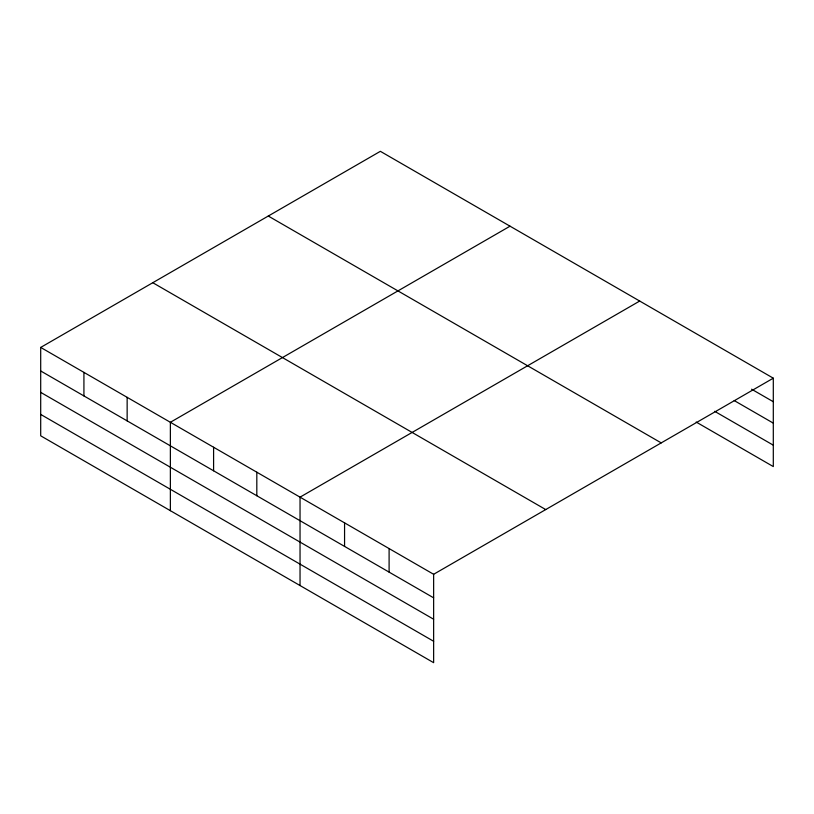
<?xml version="1.0" encoding="UTF-8"?>
<svg xmlns="http://www.w3.org/2000/svg" width="814" height="814" viewBox="0 0 814 814"><rect width="100%" height="100%" fill="white"/><g stroke="black" fill="none" stroke-linecap="round" stroke-linejoin="round"><path stroke-width="1.22" d="M433.638 619.23L433.638 574.287L40.7 347.425L40.7 435.816L433.638 662.677L433.638 619.23L40.7 392.368M696.184 422.049L773.3 466.575L773.3 378.184L380.362 151.323L40.7 347.425M510.032 226.19L170.37 422.293L170.37 510.683M639.702 301.048L300.04 497.151L300.04 585.541M433.638 574.287L773.3 378.184M751.576 389.194L773.3 401.729M734.197 400.559L773.3 423.127M714.651 411.314L773.3 445.177M268.274 216.036L661.212 442.897M152.788 282.712L545.726 509.574M40.7 370.97L433.638 597.832M40.7 414.418L433.638 641.279M389.102 548.575L389.102 572.12M344.566 522.863L344.566 546.408M256.817 472.201L256.817 495.746M213.594 447.242L213.594 470.797M127.147 397.334L127.147 420.879M83.923 372.385L83.923 395.93"/></g></svg>
